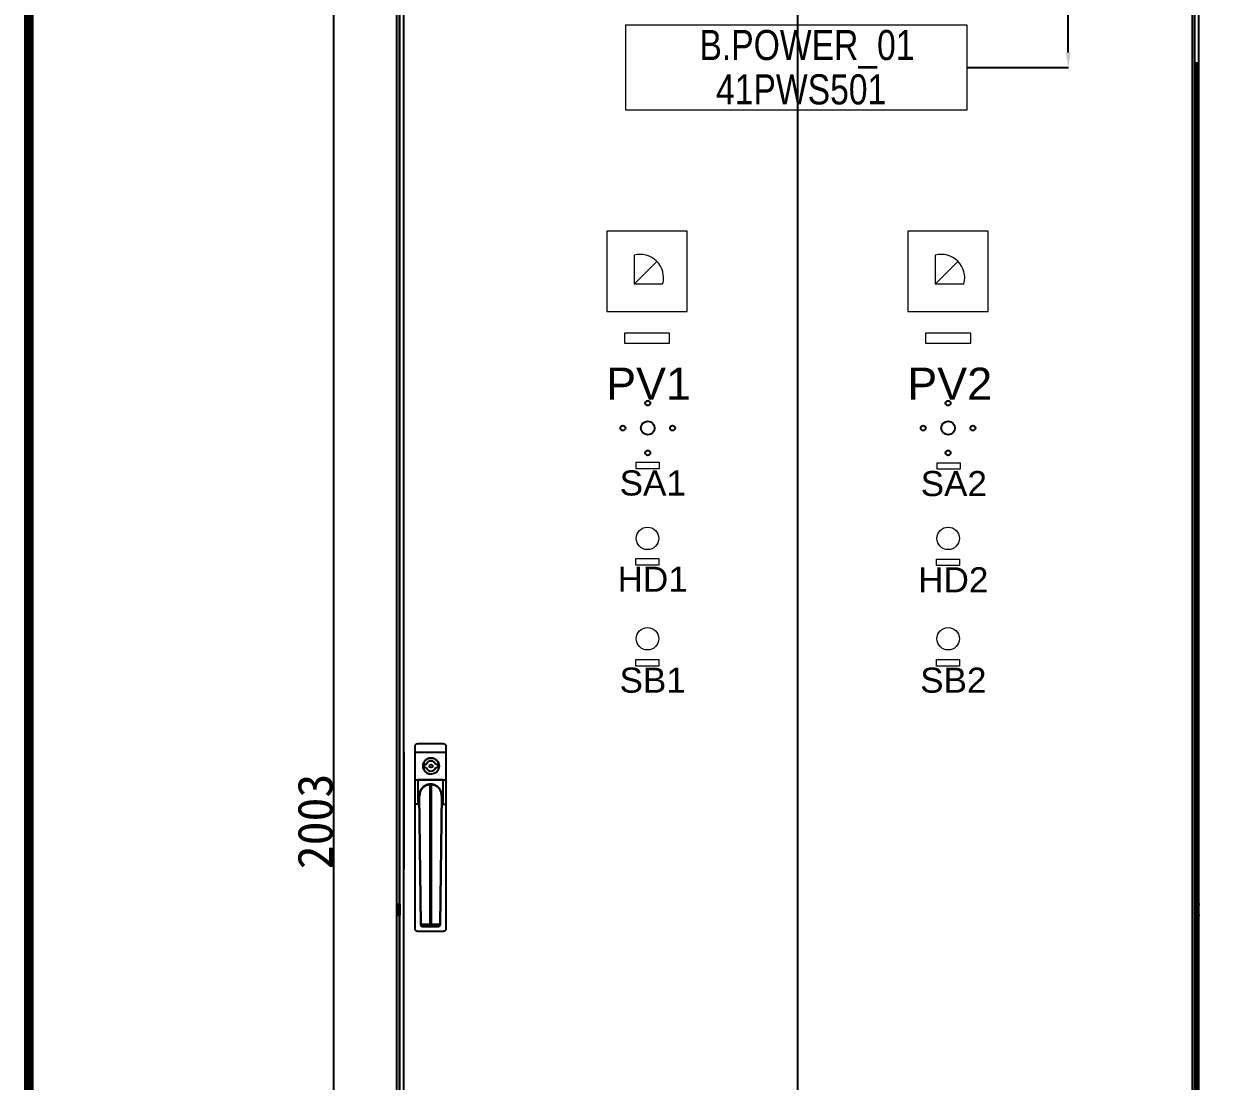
# Model space of a CAD drawing. Extents: x 81437 to 204847, y -54769 to -29444.
# Drawn here: x 81564 to 82758, y -35320 to -34266 of the extents above; entities that cross this region are included whole.
import ezdxf
from ezdxf.enums import TextEntityAlignment as Align
from ezdxf.lldxf.tags import DXFTag

# ---------------------------------------------------------------- set-up
doc = ezdxf.new("R2010")
doc.units = 0
doc.header["$LTSCALE"] = 100
doc.header["$MEASUREMENT"] = 0
doc.layers.add('HLSTK', color=7, linetype='Continuous')
doc.layers.add('t', color=1, linetype='Continuous')
doc.layers.add('细实线', color=7, linetype='Continuous', lineweight=20)
doc.styles.add('HZ', font='arial.ttf', dxfattribs={"width": 0.7})
doc.styles.get("Standard").update_dxf_attribs({"font": ''})
doc.styles.add('微软雅黑', font='')
doc.styles.get('Standard').set_extended_font_data('SimSun')
doc.styles.get('微软雅黑').set_extended_font_data('Microsoft YaHei')
tags = doc.linetypes.add('CENTER', pattern=[2, 1.25, -0.25, 0.25, -0.25]).pattern_tags.tags
tags[10:11] = [DXFTag(74, 4), DXFTag(75, 0), DXFTag(340, '0'), DXFTag(46, 1.0), DXFTag(50, 0.0), DXFTag(44, 0.0), DXFTag(45, 0.0)]
tags[8:9] = [DXFTag(74, 4), DXFTag(75, 0), DXFTag(340, '0'), DXFTag(46, 1.0), DXFTag(50, 0.0), DXFTag(44, 0.0), DXFTag(45, 0.0)]
tags[6:7] = [DXFTag(74, 4), DXFTag(75, 0), DXFTag(340, '0'), DXFTag(46, 1.0), DXFTag(50, 0.0), DXFTag(44, 0.0), DXFTag(45, 0.0)]
tags[4:5] = [DXFTag(74, 4), DXFTag(75, 0), DXFTag(340, '0'), DXFTag(46, 1.0), DXFTag(50, 0.0), DXFTag(44, 0.0), DXFTag(45, 0.0)]
doc.dimstyles.new('ISO-25', dxfattribs={"dimtxt": 35, "dimasz": 35, "dimexe": 1.25, "dimexo": 0.625, "dimtad": 1, "dimtoh": 1, "dimdec": 0, "dimtxsty": 'Standard', "dimcen": 2.5, "dimadec": 0, "dimazin": 0, "dimtfac": 1, "dimtdec": 0, "dimtmove": 0, "dimatfit": 3, "dimfxl": 1, "dimarcsym": 0})
doc.dimstyles.new('STANDARD$0', dxfattribs={"dimtxt": 25, "dimasz": 15, "dimexe": 0.18, "dimexo": 0.0625, "dimgap": 0.09, "dimtad": 0, "dimdec": 0, "dimzin": 0, "dimdsep": 46, "dimtxsty": 'Standard', "dimcen": 0.09, "dimadec": 0, "dimazin": 0, "dimtfac": 1, "dimtdec": 0, "dimtofl": 0, "dimtmove": 0, "dimatfit": 3, "dimfxl": 1, "dimtolj": 1, "dimtzin": 0, "dimarcsym": 0})

# ---------------------------------------------------------------- blocks, each defined once
blk = doc.blocks.new('图框')
at = {"layer": 't', "color": 7, "const_width": 9.62}
blk.add_lwpolyline([(4109.5, -3210.4), (4109.5, -58.9), (-6.2, -58.9), (-6.2, -3210.4)], close=True, dxfattribs=at)
at = {"color": 7, "style": '微软雅黑', "flags": 8}
for tag, p, height in [('DWG.NAME:', (1375.5, -2969.2), 25), ('DWG.NO.:', (3122, -3089.3), 24), ('图纸编号', (3309.2, -3111.3), 24), ('FILENO.:', (3122.5, -3165), 24), ('文档号', (3311.6, -3183), 24)]:
    blk.add_attdef(tag, p, '', height=height, dxfattribs=at)
at = {"color": 7, "style": '微软雅黑', "width": 0.8, "flags": 8}
for tag, p, height in [('PROJECTNAME:', (3119.3, -2971.7), 24), ('PROJECT_NAME', (3324.7, -2969.2), 25)]:
    blk.add_attdef(tag, p, '', height=height, dxfattribs=at)
at = {"color": 7, "style": '微软雅黑', "flags": 8}
for tag, p in [('图纸名称:', (1371.6, -3024.8)), ('项目名称', (3272.9, -3045.6))]:
    blk.add_attdef(tag, text='', height=25, dxfattribs=at).set_placement(p, align=Align.BOTTOM_LEFT)
for tag, height, width, p in [('RENLIU', 24, 0.7, (692, -3009.2)), ('SHUFENWANG', 24, 0.7, (879.6, -3009.2)), ('FANGHOU', 24, 0.7, (1063.6, -3009.2)), ('DANDANLI', 24, 0.7, (1243.9, -3009.2)), ('#10STATIONONTROLCABINETCOVER', 30, 0.6, (1771.7, -3076)), ('HANGZHOUHOLLYSYSAUTOMATIONCO.,LTD.', 24, 0.7, (2763.9, -3104.6))]:
    blk.add_attdef(tag, text='', height=height, dxfattribs=dict(at, width=width)).set_placement(p, align=Align.MIDDLE)
for tag, height, p in [('设计时间', 23, (207.7, -3033.7)), ('刘仁', 23, (692, -3061.1)), ('王姝芬', 23, (879.6, -3061.1)), ('侯方', 23, (1063.6, -3061.1)), ('李丹丹', 23, (1243.9, -3061.1)), ('PAGEXOFX', 24, (3947.6, -3097.9)), ('REV.', 24, (53.2, -3121.9)), ('DATE', 24, (202.7, -3121.9)), ('DESCRIPTION', 24, (445.6, -3121.9)), ('PREPARED', 24, (692, -3121.9)), ('CHECKED', 24, (879.6, -3121.9)), ('SIGNED', 24, (1063.6, -3121.9)), ('APPROVED', 24, (1243.9, -3121.9)), ('图纸名称', 30, (1771.7, -3153.6)), ('第几页共几页', 24, (3947.6, -3172.9))]:
    blk.add_attdef(tag, text='', height=height, dxfattribs=at).set_placement(p, align=Align.MIDDLE)
at = {"color": 7, "flags": 8}
blk.add_attdef('A', text='', height=23, dxfattribs=at).set_placement((53.7, -3033.7), align=Align.MIDDLE)
blk = doc.blocks.new('*D110')
at = {"color": 0, "lineweight": -2, "transparency": 16777216}
for p, q in [((81934.8, -34059.8), (81871.2, -34059.8)), ((81872.5, -34094.8), (81872.5, -36027.3)), ((81934.8, -36062.3), (81871.2, -36062.3))]:
    blk.add_line(p, q, dxfattribs=at)
at = {"color": 0, "transparency": 16777216}
for points in [[(81878.3, -34094.8), (81866.6, -34094.8), (81872.5, -34059.8)], [(81866.6, -36027.3), (81878.3, -36027.3), (81872.5, -36062.3)]]:
    blk.add_solid(points, dxfattribs=at)
at = {"layer": 'Defpoints', "color": 0, "transparency": 16777216}
for p in [(81935.4, -34059.8), (81872.5, -36062.3), (81935.4, -36062.3)]:
    blk.add_point(p, dxfattribs=at)
at = {"color": 0, "transparency": 16777216, "insert": (81854.3, -35061), "char_height": 35, "attachment_point": 5, "rotation": 90}
blk.add_mtext('2003', dxfattribs=at)
blk = doc.blocks.new('*D104')
at = {"layer": 'Defpoints', "color": 0, "transparency": 16777216}
for p in [(82503.5, -34059.6), (82604.4, -34059.6), (82503.5, -34309.6)]:
    blk.add_point(p, dxfattribs=at)
at = {"layer": '细实线', "color": 0, "lineweight": -2, "transparency": 16777216}
for p, q in [((82503.6, -34059.6), (82604.5, -34059.6)), ((82604.4, -34074.6), (82604.4, -34159.7)), ((82604.4, -34294.6), (82604.4, -34209.6)), ((82503.6, -34309.6), (82604.5, -34309.6))]:
    blk.add_line(p, q, dxfattribs=at)
at = {"layer": '细实线', "color": 0, "transparency": 16777216}
for points in [[(82606.9, -34074.6), (82601.9, -34074.6), (82604.4, -34059.6)], [(82601.9, -34294.6), (82606.9, -34294.6), (82604.4, -34309.6)]]:
    blk.add_solid(points, dxfattribs=at)
at = {"layer": '细实线', "color": 0, "transparency": 16777216, "insert": (82604.4, -34184.6), "char_height": 25, "attachment_point": 5, "rotation": 90}
blk.add_mtext('\\A1;250', dxfattribs=at)

msp = doc.modelspace()

# ---------------------------------------------------------------- linework, layer by layer
at = {"color": 1, "linetype": 'CENTER'}
msp.add_line((82334.6, -33934.6), (82334.6, -36178.4), dxfattribs=at)
at = {"color": 7, "linetype": 'Continuous'}
for p, q in [((81935.4, -36017.3), (81935.4, -34059.8)), ((81938.4, -36037.8), (81938.4, -34062.8)), ((81942, -34062.8), (81942, -34991.8)), ((82728.1, -36037.8), (82728.1, -34062.8)), ((82730.4, -36037.8), (82730.4, -34062.8)), ((82734.4, -36017.3), (82734.4, -34105.3)), ((81937.8, -34254.3), (81937.8, -35143.3)), ((82731.5, -35143.3), (82731.5, -34304.3)), ((82732, -34304.3), (82732, -35143.3)), ((81942, -34991.8), (81942, -35108.8)), ((81942.6, -34991.8), (81942.6, -35108.8)), ((81942, -35108.8), (81942, -36037.8)), ((81935.4, -35143.3), (81937.8, -35143.3)), ((81936, -35143.3), (81938.4, -35143.3)), ((81936.6, -35143.3), (81936.6, -35154.3)), ((81937.2, -35143.3), (81937.2, -35154.3)), ((81937.4, -35154.3), (81937.4, -35143.3)), ((81938, -35143.3), (81938, -35154.3)), ((81938, -35143.3), (81938.4, -35143.3)), ((81938, -35154.3), (81938, -35143.3)), ((81938.6, -35143.3), (81938.6, -35154.3)), ((81938.6, -35143.3), (81939, -35143.3)), ((82732.4, -35143.3), (82731, -35143.3)), ((82732.9, -35143.3), (82731.5, -35143.3)), ((82732.4, -35154.3), (82732.4, -35143.3)), ((82732.6, -35143.3), (82735, -35143.3)), ((82732.9, -35154.3), (82732.9, -35143.3)), ((82733, -35143.3), (82733, -35154.3)), ((82733.5, -35143.3), (82733.5, -35154.3)), ((82733.8, -35154.3), (82733.8, -35143.3)), ((82734.3, -35154.3), (82734.3, -35143.3)), ((81935.4, -35154.3), (81937.8, -35154.3)), ((81936, -35154.3), (81938.4, -35154.3)), ((81937.8, -35154.3), (81937.8, -35843.3)), ((81938, -35154.3), (81938.4, -35154.3)), ((81938.6, -35154.3), (81939, -35154.3)), ((82732.4, -35154.3), (82731, -35154.3)), ((82731.5, -35843.3), (82731.5, -35154.3)), ((82732.9, -35154.3), (82731.5, -35154.3)), ((82732, -35154.3), (82732, -35843.3)), ((82732.6, -35154.3), (82735, -35154.3))]:
    msp.add_line(p, q, dxfattribs=at)
for p, q in [((81953.7, -34991.8), (81984.4, -34991.8)), ((81953.7, -35019.6), (81984.4, -35019.6))]:
    msp.add_line(p, q)
at = {"color": 4, "linetype": 'Continuous'}
for p, q in [((81962.6, -35004.2), (81962.6, -35007.2)), ((81964.9, -35004.3), (81962.6, -35004.2)), ((81976.6, -35004.4), (81974.4, -35004.4)), ((81976.6, -35007.4), (81976.6, -35004.4)), ((81962.6, -35007.2), (81964.8, -35007.3)), ((81974.4, -35007.4), (81976.6, -35007.4))]:
    msp.add_line(p, q, dxfattribs=at)
at = {"lineweight": -3}
for p, q in [((81968.4, -35024.3), (81968.4, -35166.1)), ((81969.7, -35024.3), (81969.7, -35166.1)), ((81956.5, -35043.9), (81953.7, -35043.9)), ((81981.7, -35043.9), (81984.4, -35043.9)), ((81959.8, -35163.5), (81968.4, -35163.5)), ((81969.7, -35163.5), (81978.4, -35163.5))]:
    msp.add_line(p, q, dxfattribs=at)
at = {"color": 3, "linetype": 'Continuous'}
for p, q in [((82733.1, -35143.3), (82735.5, -35143.3)), ((82733.1, -35154.3), (82735.5, -35154.3))]:
    msp.add_line(p, q, dxfattribs=at)
at = {"lineweight": 20}
msp.add_lwpolyline([(82163.5, -34267.1), (82503.5, -34267.1), (82503.5, -34352.1), (82163.5, -34352.1)], close=True, dxfattribs=at)
msp.add_lwpolyline([(81956.3, -34983.4), (81981.8, -34983.4, -0.414214), (81984.4, -34986), (81984.4, -35167.9, -0.414214), (81981.8, -35170.5), (81956.3, -35170.5, -0.414214), (81953.7, -35167.9), (81953.7, -34986, -0.414214)], format="xyb", close=True)
at = {"lineweight": -3}
msp.add_lwpolyline([(81981.7, -35043.9), (81981.7, -35019.6), (81956.5, -35019.6), (81956.5, -35043.9)], dxfattribs=at)
for points in [[(81980.4, -35035.2), (81978.8, -35163.5, -0.40988), (81976.2, -35166.1), (81962, -35166.1, -0.40988), (81959.4, -35163.5), (81957.8, -35035.2)], [(81968.4, -35165.7), (81962, -35165.7, -0.40988), (81959.8, -35163.5), (81958.1, -35035.2)], [(81980, -35035.2), (81978.4, -35163.5, -0.40988), (81976.2, -35165.7), (81969.7, -35165.7)]]:
    msp.add_lwpolyline(points, format="xyb", dxfattribs=at)
for centre, radius in [((82185.5, -34644.2), 2.48), ((82484.7, -34644.2), 2.48), ((82160.7, -34669), 2.48), ((82185.5, -34669), 6.75), ((82210.2, -34669), 2.48), ((82459.9, -34669), 2.48), ((82484.7, -34669), 6.75), ((82509.4, -34669), 2.48), ((82185.5, -34693.7), 2.48), ((82484.7, -34693.7), 2.48)]:
    msp.add_circle(centre, radius)
at = {"color": 4, "linetype": 'Continuous'}
for radius in [8, 1.6]:
    msp.add_circle((81969.6, -35005.8), radius, dxfattribs=at)
for radius, start, end in [(8, 89.4964, 270), (5, 16.954, 162.0388), (8, 0, 89.4964), (5, 196.954, 342.0388)]:
    msp.add_arc((81969.6, -35005.8), radius, start, end, dxfattribs=at)
at = {"lineweight": -3}
for radius in [11.3, 10.9]:
    msp.add_arc((81969.1, -35035.2), radius, 358.302, 181.698, dxfattribs=at)
at = {"layer": '细实线', "color": 7}
for p, q in [((82171.9, -34496.7), (82171.9, -34525.3)), ((82171.9, -34496.7), (82171.9, -34525.3)), ((82172.2, -34525.3), (82194.5, -34502.9)), ((82172.2, -34525.3), (82194.5, -34502.9)), ((82471.9, -34496.7), (82471.9, -34525.3)), ((82471.9, -34496.7), (82471.9, -34525.3)), ((82472.2, -34525.3), (82494.5, -34502.9)), ((82472.2, -34525.3), (82494.5, -34502.9)), ((82171.9, -34525.3), (82200.5, -34525.3)), ((82171.9, -34525.3), (82200.5, -34525.3)), ((82471.9, -34525.3), (82500.5, -34525.3)), ((82471.9, -34525.3), (82500.5, -34525.3))]:
    msp.add_line(p, q, dxfattribs=at)
for points in [[(82144.7, -34552.8), (82224.7, -34552.8), (82224.7, -34472.8), (82144.7, -34472.8)], [(82144.7, -34552.8), (82224.7, -34552.8), (82224.7, -34472.8), (82144.7, -34472.8)], [(82444.7, -34552.8), (82524.7, -34552.8), (82524.7, -34472.8), (82444.7, -34472.8)], [(82444.7, -34552.8), (82524.7, -34552.8), (82524.7, -34472.8), (82444.7, -34472.8)], [(82162.2, -34584.4), (82207.2, -34584.4), (82207.2, -34574.4), (82162.2, -34574.4)], [(82162.2, -34584.4), (82207.2, -34584.4), (82207.2, -34574.4), (82162.2, -34574.4)], [(82462.2, -34584.4), (82507.2, -34584.4), (82507.2, -34574.4), (82462.2, -34574.4)], [(82462.2, -34584.4), (82507.2, -34584.4), (82507.2, -34574.4), (82462.2, -34574.4)]]:
    msp.add_lwpolyline(points, close=True, dxfattribs=at)
at = {"layer": '细实线', "color": 0}
for points in [[(82173.8, -34702.9), (82196.7, -34702.9), (82196.7, -34709.5), (82173.8, -34709.5)], [(82473.7, -34703.5), (82496.6, -34703.5), (82496.6, -34710.1), (82473.7, -34710.1)], [(82173.7, -34798.9), (82196.6, -34798.9), (82196.6, -34805.5), (82173.7, -34805.5)], [(82473.2, -34799.5), (82496.1, -34799.5), (82496.1, -34806.1), (82473.2, -34806.1)], [(82173.7, -34899.5), (82196.6, -34899.5), (82196.6, -34906.1), (82173.7, -34906.1)], [(82473.2, -34899.5), (82496.1, -34899.5), (82496.1, -34906.1), (82473.2, -34906.1)]]:
    msp.add_lwpolyline(points, close=True, dxfattribs=at)
for centre in [(82185.2, -34778.9), (82484.7, -34778.9), (82185.2, -34878.9), (82484.7, -34878.9)]:
    msp.add_circle(centre, 11.2, dxfattribs=at)
at = {"layer": '细实线', "color": 7}
for centre in [(82177.8, -34519.3), (82177.8, -34519.3), (82477.8, -34519.3), (82477.8, -34519.3)]:
    msp.add_arc(centre, 23.4, 345.4011, 104.6463, dxfattribs=at)

# ---------------------------------------------------------------- block references
at = {"color": 1}
msp.add_blockref('图框', (81575, -33684.4), dxfattribs=at)

# ---------------------------------------------------------------- texts
at = {"style": 'HZ'}
for s, height, p in [('PV1', 32, (82186.3, -34640.8)), ('PV2', 32, (82486.3, -34640.8)), ('SA1', 25, (82190.5, -34736.2)), ('SA2', 25, (82490.4, -34736.8)), ('HD1', 25, (82190.4, -34832.1)), ('HD2', 25, (82489.9, -34832.7)), ('SB1', 25, (82190.4, -34932.7)), ('SB2', 25, (82489.9, -34932.7))]:
    msp.add_text(s, height=height, dxfattribs=at).set_placement(p, align=Align.CENTER)
at = {"layer": 'HLSTK', "color": 7, "style": 'HZ', "width": 0.8}
for s, p in [('B.POWER_01', (82344.1, -34302.3)), ('41PWS501', (82338.3, -34346.5))]:
    msp.add_text(s, height=30, dxfattribs=at).set_placement(p, align=Align.CENTER)

# ---------------------------------------------------------------- dimensions: what is measured, and where the dimension line sits
at = {"color": 3}
dim = msp.add_linear_dim(base=(81872.4622943, -36062.2680151), p1=(81935.4082155, -34059.7680151), p2=(81935.4082155, -36062.2680151), angle=90, dimstyle='ISO-25', dxfattribs=at)
dim.commit()
dim.dimension.update_dxf_attribs({"geometry": '*D110', "text_midpoint": (81854.3372943, -35061.0180151)})
at = {"layer": '细实线', "color": 3}
dim = msp.add_linear_dim(base=(82604.4, -34059.6), p1=(82503.5, -34309.6), p2=(82503.5, -34059.6), angle=90, dimstyle='STANDARD$0', dxfattribs=at)
dim.commit()
dim.dimension.update_dxf_attribs({"geometry": '*D104', "text_midpoint": (82604.4, -34184.6)})

doc.saveas('drawing.dxf')
